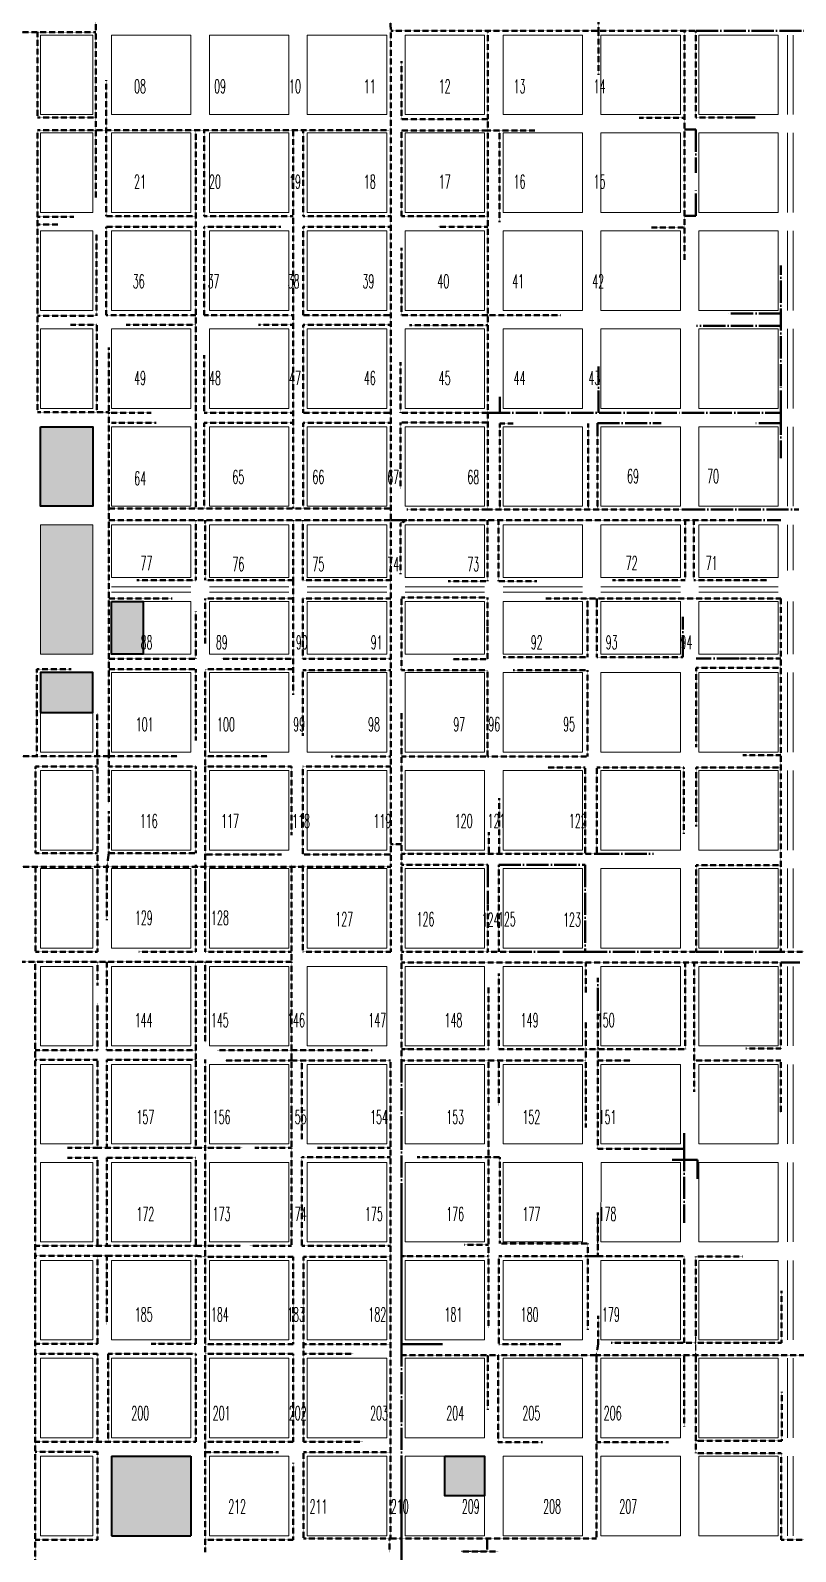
# Model space of a CAD drawing. Header units: millimetres. Extents: x 35648 to 65438, y -2675 to 1559.
# Drawn here: x 62351 to 63179, y -1828 to -182 of the extents above; entities that cross this region are included whole.
import ezdxf

# ---------------------------------------------------------------- set-up
doc = ezdxf.new("R2010")
doc.units = ezdxf.units.MM
doc.header["$MEASUREMENT"] = 0
for name, pattern in [('ACAD_ISO04W100', [30, 24, -3, 0, -3]), ('HIDDEN', [0.375, 0.25, -0.125]), ('TRAZOS2', [9.525, 6.35, -3.175])]:
    doc.linetypes.add(name, pattern=pattern)
for name, color, linetype, lineweight in [('AGUA 2006', 21, 'Continuous', 35), ('GAS NUEVO 2016', 140, 'TRAZOS2', 40), ('GAS NUEVO 2017', 181, 'TRAZOS2', 40), ('GAS NUEVO 2018', 130, 'TRAZOS2', 40), ('GAS_1', 160, 'Continuous', 40), ('GAS_2', 84, 'Continuous', 40), ('GAS_NUEVO 2015', 234, 'TRAZOS2', 40), ('Manzanas', 7, 'Continuous', 13)]:
    doc.layers.add(name, color=color, linetype=linetype, lineweight=lineweight)
for name, color, linetype, lineweight, true_color in [('GAS_3', 21, 'TRAZOS2', 40, 0xffab57), ('GAS_4', 1, 'TRAZOS2', 40, 0xec041b), ('GAS_NUEVO 2014', 215, 'TRAZOS2', 40, 0xba36b5)]:
    doc.layers.add(name, color=color, linetype=linetype, lineweight=lineweight, true_color=true_color)
doc.layers.add('Numeros de Manzanas', color=7, linetype='Continuous')
doc.styles.add('ROMANS', font='romans', dxfattribs={"width": 0.5, "height": 50})

msp = doc.modelspace()

# ---------------------------------------------------------------- hatches: boundary and pattern name
at = {"layer": 'AGUA 2006'}
for color, points in [(2, [(62418.7, -610.8), (62361.7, -610.8), (62361.7, -696.8), (62418.7, -696.8)]), (5, [(62473.2, -799.8), (62438.7, -799.8), (62438.7, -856.8), (62473.2, -856.8)]), (1, [(62418.7, -876.8), (62361.7, -876.8), (62361.7, -919.8), (62418.7, -919.8)]), (94, [(62524.7, -1724.8), (62438.7, -1724.8), (62438.7, -1810.8), (62524.7, -1810.8)]), (94, [(62842.7, -1724.8), (62799.7, -1724.8), (62799.7, -1767.8), (62842.7, -1767.8)])]:
    msp.add_hatch(color=color, dxfattribs=at).paths.add_polyline_path(points)
h = msp.add_hatch(color=94, dxfattribs=at)
h.paths.add_polyline_path([(62335.7, -716.8), (62278.7, -716.8), (62278.7, -856.8), (62335.7, -856.8)])
h.paths.add_polyline_path([(62418.7, -716.8), (62361.7, -716.8), (62361.7, -856.8), (62418.7, -856.8)])

# ---------------------------------------------------------------- linework, layer by layer
at = {"layer": 'AGUA 2006', "color": 105, "linetype": 'HIDDEN', "lineweight": -3}
msp.add_line((62438.7, -711.9), (62435.8, -711.9), dxfattribs=at)
at = {"layer": 'AGUA 2006', "color": 5, "linetype": 'ByBlock', "lineweight": 40}
msp.add_line((62752.8, -1603.6), (62752.8, -1431.7), dxfattribs=at)
at = {"layer": 'AGUA 2006', "color": 94}
for p, q in [((62438.7, -1724.8), (62438.7, -1810.8)), ((62438.7, -1724.8), (62524.7, -1724.8)), ((62524.7, -1724.8), (62524.7, -1810.8)), ((62438.7, -1810.8), (62524.7, -1810.8))]:
    msp.add_line(p, q, dxfattribs=at)
at = {"layer": 'AGUA 2006', "color": 2}
msp.add_lwpolyline([(62361.7, -610.8), (62418.7, -610.8), (62418.7, -696.8), (62361.7, -696.8)], close=True, dxfattribs=at)
at = {"layer": 'AGUA 2006', "color": 5}
msp.add_lwpolyline([(62438.7, -799.8), (62473.2, -799.8), (62473.2, -856.8), (62438.7, -856.8)], close=True, dxfattribs=at)
at = {"layer": 'AGUA 2006', "color": 1}
msp.add_lwpolyline([(62361.7, -919.8), (62418.7, -919.8), (62418.7, -876.8), (62361.7, -876.8)], close=True, dxfattribs=at)
at = {"layer": 'AGUA 2006', "color": 94}
msp.add_lwpolyline([(62799.7, -1724.8), (62842.7, -1724.8), (62842.7, -1767.8), (62799.7, -1767.8)], close=True, dxfattribs=at)
at = {"layer": 'GAS NUEVO 2016', "linetype": 'ACAD_ISO04W100', "lineweight": 40}
for p, q in [((62966.1, -595.5), (62966.1, -545.4)), ((63163.6, -595.5), (63163.6, -566.9)), ((63056.4, -595.5), (63163.6, -595.5)), ((63163.6, -607), (63134.6, -607)), ((63163.6, -595.5), (63163.6, -644.8)), ((62846.1, -1126.9), (62846.1, -1113)), ((62965.3, -1241.9), (62965.3, -1207)), ((63058.8, -1392.2), (63058.8, -1375.3)), ((63039, -1392.2), (63058.8, -1392.2)), ((63058.8, -1392.2), (63058.8, -1472.1)), ((63058.8, -1404), (63046, -1404))]:
    msp.add_line(p, q, dxfattribs=at)
at = {"layer": 'GAS NUEVO 2017', "linetype": 'ACAD_ISO04W100', "lineweight": 40}
for p, q in [((63118.2, -276.1), (63135.7, -276.1)), ((63071.6, -382.3), (63071.6, -352.3)), ((63059.3, -382.3), (63071.6, -382.3)), ((63163.6, -566.9), (63163.6, -436.4)), ((63163.6, -488.1), (63103.8, -488.1)), ((63163.6, -501.5), (63072.2, -501.5)), ((62741.3, -711.9), (62758.4, -711.8)), ((63057.2, -860.1), (63057.2, -816.3)), ((62964.3, -1073), (63025.5, -1073)), ((63163.5, -1178.9), (63116.2, -1178.9)), ((63163.5, -1190.5), (63183.9, -1190.5)), ((62752.8, -1369.1), (62752.8, -1431.7)), ((63058.8, -1404), (63073.1, -1404)), ((63073.1, -1404), (63073.1, -1424.5)), ((62954.6, -1508.1), (62965.3, -1508.1)), ((62752.8, -1603.6), (62752.8, -1742.8))]:
    msp.add_line(p, q, dxfattribs=at)
at = {"layer": 'GAS NUEVO 2018', "linetype": 'ACAD_ISO04W100', "lineweight": 40}
for p, q in [((63118.3, -861.5), (63071.9, -861.5)), ((62846.1, -1084.9), (62846.1, -1113)), ((62869.9, -1178.9), (62926.2, -1178.9)), ((62951.5, -1178.9), (63021.6, -1178.9))]:
    msp.add_line(p, q, dxfattribs=at)
at = {"layer": 'GAS_1', "color": 5, "linetype": 'HIDDEN', "lineweight": 40}
for p, q in [((62966, -183), (62966, -164.9)), ((62421.7, -183.6), (62421.7, -289.7)), ((62421.7, -289.7), (62739, -289.7)), ((62741.3, -699.3), (62435.8, -699.3)), ((63057.6, -700.1), (62846.3, -700.1)), ((62751.7, -715.4), (62758.4, -711.8)), ((62751.7, -770.1), (62751.7, -715.4)), ((62758.4, -711.8), (63118.5, -711.8)), ((62752.8, -874), (62752.8, -795.6)), ((62752.8, -1062.6), (62752.8, -920.7)), ((62633.6, -1189.9), (62633.6, -1084.7)), ((62752.8, -1296.4), (62752.8, -1084.7)), ((62275.7, -1189.9), (62633.6, -1189.9)), ((62633.6, -1189.9), (62633.6, -1296.4)), ((62752.8, -1190.5), (63163.5, -1190.5)), ((62633.6, -1296.4), (62740.8, -1296.4)), ((62740.8, -1296.4), (62740.8, -1813.9)), ((62963.9, -1615.3), (63807.1, -1615.3)), ((62963.9, -1615.3), (62963.9, -1813.9)), ((62753.4, -1813.9), (62739.6, -1813.9)), ((62739.6, -1813.9), (62739.6, -1828.7)), ((62963.9, -1813.9), (62753.4, -1813.9))]:
    msp.add_line(p, q, dxfattribs=at)
at = {"layer": 'GAS_1', "color": 5, "linetype": 'ByBlock', "lineweight": 40}
msp.add_line((62752.8, -1813.9), (62752.8, -1735.3), dxfattribs=at)
at = {"layer": 'GAS_2', "color": 105, "linetype": 'HIDDEN', "lineweight": 40}
for p, q in [((62846.3, -700.1), (62846.3, -290)), ((62435.8, -595.1), (62358.7, -595.1)), ((62435.8, -967.3), (62435.8, -595.1)), ((62846.3, -700.1), (62758.4, -700.1)), ((62435.8, -711.9), (62741.3, -711.9)), ((62339.3, -967.3), (62435.8, -967.3)), ((62752.8, -1062.6), (62740.7, -1062.6)), ((62752.8, -1084.7), (62752.8, -1062.6)), ((62846.1, -1084.9), (62752.8, -1084.7)), ((62846.1, -1178.9), (62846.1, -1126.9)), ((62869.9, -1178.9), (62846.1, -1178.9)), ((63071.9, -1178.9), (63021.6, -1178.9)), ((63394, -1178.9), (63163.5, -1178.9))]:
    msp.add_line(p, q, dxfattribs=at)
at = {"layer": 'GAS_3', "color": 31, "linetype": 'HIDDEN', "lineweight": 40, "true_color": 0xffb366}
for p, q in [((62358.7, -276.2), (62358.7, -183.3)), ((62966, -183), (62966, -229.8)), ((63059.3, -182.4), (63059.3, -430.2)), ((63071.6, -182.4), (63071.6, -276.1)), ((62752.8, -277.7), (62752.8, -215)), ((62433.1, -382.7), (62433.1, -235.8)), ((62358.7, -276.2), (62421.7, -276.2)), ((62846.3, -277.7), (62752.8, -277.7)), ((63010.1, -276.3), (63059.3, -276.3)), ((63071.6, -276.1), (63118.2, -276.1)), ((62358.7, -595.1), (62358.7, -289.7)), ((62358.7, -289.7), (62421.7, -289.7)), ((62421.7, -289.7), (62421.7, -362.8)), ((62529.9, -699.3), (62529.9, -289.7)), ((62539.1, -382.7), (62539.1, -289.7)), ((62635.4, -289.7), (62635.4, -699.3)), ((62646.2, -382.7), (62646.2, -289.7)), ((62846.3, -290), (62752.8, -290)), ((62752.8, -290), (62752.8, -382.7)), ((62846.3, -290), (62897.3, -290)), ((62858.9, -389.2), (62858.9, -290)), ((62358.7, -383.5), (62398.1, -383.5)), ((62358.7, -392), (62380.8, -392)), ((62529.9, -382.7), (62433.1, -382.7)), ((62529.9, -394.5), (62433.1, -394.5)), ((62433.1, -394.5), (62433.1, -489.8)), ((62635.4, -382.7), (62539.1, -382.7)), ((62622, -394.5), (62539.1, -394.5)), ((62539.1, -394.5), (62539.1, -489.8)), ((62741.9, -382.7), (62646.2, -382.7)), ((62741.9, -394.5), (62646.2, -394.5)), ((62646.2, -394.5), (62646.2, -489.8)), ((62752.8, -382.7), (62846.3, -382.7)), ((62792.7, -394.5), (62846.3, -394.5)), ((63023.4, -395.1), (63059.3, -395.1)), ((62422.4, -490.6), (62422.4, -402.3)), ((62752.9, -489.8), (62752.9, -417)), ((62358.7, -490.6), (62422.4, -490.6)), ((62433.1, -489.8), (62529.9, -489.8)), ((62539.1, -489.8), (62635.4, -489.8)), ((62646.2, -489.8), (62741.9, -489.8)), ((62846.3, -489.8), (62752.9, -489.8)), ((62925.1, -489.8), (62846.3, -489.8)), ((62422.7, -500.5), (62394.4, -500.5)), ((62422.7, -595.1), (62422.7, -500.5)), ((62529.9, -500.5), (62454.7, -500.5)), ((62635.4, -500.5), (62597.8, -500.5)), ((62741.9, -500.5), (62646.2, -500.5)), ((62646.2, -500.5), (62646.2, -595.8)), ((62761.5, -500.7), (62846.3, -500.7)), ((62435.8, -595.8), (62435.8, -524.8)), ((62539.1, -595.8), (62539.1, -533.4)), ((62751.8, -595.5), (62751.8, -540.8)), ((62481.7, -595.8), (62435.8, -595.8)), ((62487, -606.5), (62438.7, -606.5)), ((62635.4, -595.8), (62539.1, -595.8)), ((62635.4, -606.5), (62539.1, -606.5)), ((62539.1, -606.5), (62539.1, -699.3)), ((62646.2, -595.8), (62741.9, -595.8)), ((62741.9, -606.5), (62646.2, -606.5)), ((62646.2, -606.5), (62646.2, -699.3)), ((62846.3, -595.5), (62751.8, -595.5)), ((62846.3, -606.2), (62751.8, -606.2)), ((62751.8, -606.2), (62751.8, -677.9)), ((62859.2, -700.1), (62859.2, -607.1)), ((62859.2, -607.1), (62873.5, -607.1)), ((62954.9, -700.1), (62954.9, -607.1)), ((62964.8, -700.1), (62964.8, -614.5)), ((62529.9, -776.7), (62529.9, -711.9)), ((62540, -711.9), (62540, -776.7)), ((62635.5, -776.7), (62635.5, -711.9)), ((62646.1, -776.7), (62646.1, -711.9)), ((62846, -711.8), (62846, -777.8)), ((62857.7, -711.8), (62857.7, -777.8)), ((63059.9, -711.8), (63059.9, -776.7)), ((63069.4, -711.8), (63069.4, -776.7)), ((62529.9, -776.7), (62466.2, -776.7)), ((62540, -776.7), (62635.5, -776.7)), ((62635.5, -776.7), (62635.5, -900.8)), ((62646.1, -776.7), (62741.1, -776.7)), ((62846, -777.8), (62803.3, -777.8)), ((62857.7, -777.8), (62899.4, -777.8)), ((63059.9, -776.7), (62981.3, -776.7)), ((63069.4, -776.7), (63148.2, -776.7)), ((62435.8, -796.7), (62504.6, -796.7)), ((62540, -796.7), (62635.5, -796.7)), ((62540, -796.7), (62540, -845.1)), ((62646.1, -861.7), (62646.1, -796.7)), ((62646.1, -796.7), (62741.1, -796.7)), ((62752.8, -795.6), (62846, -795.6)), ((62846, -795.6), (62846, -826.8)), ((63163.5, -796.4), (62909.2, -796.4)), ((62954.3, -800), (62954.3, -796.4)), ((62954.3, -796.4), (62954.3, -860.1)), ((62964.4, -800.5), (62964.4, -796.4)), ((62964.4, -796.4), (62964.4, -860.1)), ((63163.5, -1178.9), (63163.5, -796.4)), ((62529.9, -861.7), (62529.9, -810.8)), ((62846, -826.8), (62846, -862.4)), ((62435.8, -861.7), (62529.9, -861.7)), ((62558.1, -861.7), (62635.5, -861.7)), ((62741.1, -861.7), (62646.1, -861.7)), ((62846, -862.4), (62808.4, -862.4)), ((62954.3, -860.1), (62862.9, -860.1)), ((62964.4, -860.1), (63057.2, -860.1)), ((63071.9, -957.4), (63071.9, -871.6)), ((63071.9, -871.6), (63163.5, -871.6)), ((63163.5, -861.5), (63118.3, -861.5)), ((62358, -873.1), (62395, -873.1)), ((62358, -873.1), (62358, -967.3)), ((62435.8, -873.1), (62529.9, -873.1)), ((62529.9, -873.1), (62529.9, -950.1)), ((62540, -978.5), (62540, -873.1)), ((62540, -873.1), (62635.5, -873.1)), ((62741.1, -874), (62646.1, -874)), ((62646.1, -874), (62646.1, -945.3)), ((62752.8, -874), (62846, -874)), ((62846, -874), (62846, -967.5)), ((62954.3, -874), (62873.5, -874)), ((62954.3, -967.5), (62954.3, -874)), ((62423.4, -967.3), (62423.4, -920.5)), ((62423.6, -1086.9), (62423.6, -967.3)), ((62435.8, -967.3), (62435.8, -1018)), ((62435.8, -967.3), (62509.7, -967.3)), ((62540, -967.3), (62607.3, -967.3)), ((62741.1, -967.5), (62676.7, -967.5)), ((62846, -967.5), (62752.8, -967.5)), ((62846, -967.5), (62954.3, -967.5)), ((63163.5, -966), (63122.4, -966)), ((62356.5, -1072.1), (62356.5, -978.5)), ((62356.5, -978.5), (62423.6, -978.5)), ((62529.9, -978.5), (62435.8, -978.5)), ((62529.9, -1072.1), (62529.9, -978.5)), ((62540, -1084.7), (62540, -978.5)), ((62540, -978.5), (62633.6, -978.5)), ((62633.6, -978.5), (62633.6, -1052.7)), ((62646.1, -1073.7), (62646.1, -978.5)), ((62646.1, -978.5), (62740.7, -978.5)), ((62951.5, -979.6), (62911, -979.6)), ((62951.5, -1073), (62951.5, -979.6)), ((62964.3, -1073), (62964.3, -979.6)), ((62964.3, -979.6), (63058.4, -979.6)), ((63058.4, -979.6), (63058.4, -1051.4)), ((63071.9, -1043.2), (63071.9, -979.6)), ((63071.9, -979.6), (63163.5, -979.6)), ((62858.6, -1073), (62858.6, -1012.6)), ((62435.8, -1026.8), (62435.8, -1072.1)), ((62847.3, -1073), (62847.3, -1049.4)), ((62356.5, -1072.1), (62423.6, -1072.1)), ((62435.8, -1072.1), (62433.8, -1086.9)), ((62435.8, -1072.1), (62529.9, -1072.1)), ((62529.9, -1178.9), (62529.9, -1084.7)), ((62622.8, -1073.7), (62540, -1073.7)), ((62540, -1109.4), (62540, -1084.7)), ((62741.3, -1073.7), (62646.1, -1073.7)), ((62646.1, -1084.7), (62646.1, -1178.9)), ((62741.3, -1178.9), (62741.3, -1084.7)), ((62752.8, -1073), (62964.3, -1073)), ((62858, -1178.9), (62858, -1084.9)), ((63071.9, -1178.9), (63071.9, -1085.3)), ((63071.9, -1085.3), (63163.5, -1085.3)), ((62356.5, -1086.9), (62356.5, -1178.9)), ((62423.6, -1178.9), (62423.6, -1086.9)), ((62433.8, -1086.9), (62433.8, -1144.6)), ((62540, -1178.9), (62540, -1109.4)), ((62356.5, -1178.9), (62423.6, -1178.9)), ((62529.9, -1178.9), (62468.2, -1178.9)), ((62633.6, -1178.9), (62540, -1178.9)), ((62646.1, -1178.9), (62741.3, -1178.9)), ((62846.1, -1178.9), (62752.8, -1178.9)), ((62356.1, -1919.6), (62356.1, -1189.9)), ((62423.6, -1215.3), (62423.6, -1189.9)), ((62433.8, -1285.2), (62433.8, -1189.9)), ((62529.9, -1295.9), (62529.9, -1189.9)), ((62540, -1276.8), (62540, -1189.9)), ((62952.5, -1190.5), (62952.5, -1223)), ((63060, -1284.1), (63060, -1190.5)), ((63069.5, -1190.5), (63069.5, -1283.6)), ((63163.5, -1190.5), (63163.5, -1283.6)), ((62846.9, -1284.1), (62846.9, -1217.7)), ((62858.1, -1284.1), (62858.1, -1202.3)), ((62423.6, -1285.2), (62423.6, -1234.2)), ((62965.3, -1284.1), (62965.3, -1241.9)), ((62952.5, -1284.1), (62952.5, -1255)), ((63069.5, -1283.6), (63069.5, -1330.6)), ((63163.5, -1283.6), (63125.6, -1283.6)), ((62356.1, -1285.2), (62423.6, -1285.2)), ((62423.6, -1295.9), (62356.1, -1295.9)), ((62423.6, -1391.2), (62423.6, -1295.9)), ((62529.9, -1285.2), (62433.8, -1285.2)), ((62529.9, -1295.9), (62433.8, -1295.9)), ((62433.8, -1295.9), (62433.8, -1391.2)), ((62529.9, -1391.2), (62529.9, -1295.9)), ((62540, -1828.6), (62540, -1295.6)), ((62553, -1285.2), (62633.6, -1285.2)), ((62633.6, -1296.4), (62561.9, -1296.4)), ((62633.6, -1285.2), (62721, -1285.2)), ((62633.6, -1296.4), (62633.6, -1391.2)), ((62644.9, -1382.1), (62644.9, -1296.4)), ((62752.8, -1284.1), (62846.9, -1284.1)), ((62752.8, -1296.4), (62846.9, -1296.4)), ((62846.9, -1296.4), (62846.9, -1401.3)), ((62846.9, -1296.4), (62952.5, -1296.4)), ((62858.1, -1284.1), (62952.5, -1284.1)), ((62858.1, -1296.4), (62858.1, -1345.4)), ((62952.5, -1284.1), (62952.5, -1296.4)), ((62952.5, -1284.1), (63060, -1284.1)), ((62952.5, -1296.4), (62952.5, -1369)), ((62965.3, -1284.1), (62965.3, -1392.2)), ((62965.3, -1296.4), (63000.9, -1296.4)), ((63069.5, -1296.4), (63163.5, -1296.4)), ((63163.5, -1296.4), (63163.5, -1353.2)), ((62391.1, -1391.2), (62423.6, -1391.2)), ((62423.6, -1391.2), (62529.9, -1391.2)), ((62540, -1391.2), (62529.9, -1391.2)), ((62540, -1391.2), (62580.2, -1391.2)), ((62633.6, -1391.2), (62593.8, -1391.2)), ((62633.6, -1391.2), (62633.6, -1497.2)), ((62661.8, -1391.2), (62740.8, -1391.2)), ((62965.3, -1392.2), (63039, -1392.2)), ((62423.6, -1401.9), (62391.1, -1401.9)), ((62423.6, -1497.2), (62423.6, -1401.9)), ((62529.9, -1401.9), (62433.8, -1401.9)), ((62433.8, -1401.9), (62433.8, -1497.2)), ((62529.9, -1497.2), (62529.9, -1401.9)), ((62740.8, -1401.3), (62644.9, -1401.3)), ((62644.9, -1401.3), (62644.9, -1497.2)), ((62859.3, -1401.3), (62769.7, -1401.3)), ((62846.9, -1508.1), (62846.9, -1401.3)), ((62859.3, -1494.5), (62859.3, -1401.3)), ((62965.3, -1461.1), (62965.3, -1508.1)), ((62356.1, -1497.2), (62423.6, -1497.2)), ((62423.6, -1497.2), (62529.9, -1497.2)), ((62540, -1497.2), (62529.9, -1497.2)), ((62540, -1497.2), (62578.7, -1497.2)), ((62633.6, -1497.2), (62588.5, -1497.2)), ((62644.9, -1497.2), (62740.8, -1497.2)), ((62846.9, -1496), (62820.7, -1496)), ((62954.6, -1494.5), (62859.3, -1494.5)), ((62954.6, -1508.1), (62954.6, -1494.5)), ((62423.6, -1507.9), (62356.1, -1507.9)), ((62423.6, -1603.2), (62423.6, -1507.9)), ((62423.6, -1507.9), (62433.8, -1507.9)), ((62529.9, -1507.9), (62433.8, -1507.9)), ((62433.8, -1507.9), (62433.8, -1582.2)), ((62529.9, -1603.2), (62529.9, -1507.9)), ((62540, -1508.9), (62529.9, -1507.9)), ((62635.5, -1508.9), (62540, -1508.9)), ((62635.5, -1603.4), (62635.5, -1508.9)), ((62646.7, -1613.9), (62646.7, -1508.9)), ((62646.7, -1508.9), (62740.8, -1508.9)), ((62751.7, -1508.1), (62846.9, -1508.1)), ((62846.9, -1508.1), (62846.9, -1586)), ((62858.2, -1603.6), (62858.2, -1508.1)), ((62858.2, -1508.1), (62954.6, -1508.1)), ((62954.6, -1508.1), (62954.6, -1588.1)), ((62965.3, -1508.1), (63058.7, -1508.1)), ((63058.7, -1508.1), (63058.7, -1602)), ((63071.3, -1595.3), (63071.3, -1508.8)), ((63071.3, -1508.8), (63122.1, -1508.8)), ((63164.1, -1602), (63164.1, -1545.8)), ((62965.8, -1602.4), (62965.8, -1572.9)), ((62356.1, -1603.2), (62423.6, -1603.2)), ((62481.7, -1603.2), (62529.9, -1603.2)), ((62635.5, -1603.4), (62540, -1603.4)), ((62646.7, -1603.4), (62740.8, -1603.4)), ((62925.3, -1603.6), (62858.2, -1603.6)), ((62965.8, -1602.4), (62963.9, -1615.3)), ((63071.3, -1602), (62979.6, -1602)), ((63071.3, -1602), (63164.1, -1602)), ((62423.6, -1613.9), (62356.1, -1613.9)), ((62423.6, -1709.2), (62423.6, -1613.9)), ((62529.9, -1613.9), (62435.1, -1613.9)), ((62435.1, -1613.9), (62435.1, -1709.2)), ((62529.9, -1709.2), (62529.9, -1613.9)), ((62540, -1613.9), (62635.5, -1613.9)), ((62635.5, -1709.2), (62635.5, -1613.9)), ((62646.7, -1709.2), (62646.7, -1613.9)), ((62646.7, -1613.9), (62700.5, -1613.9)), ((62857.6, -1615.3), (62753.9, -1615.3)), ((62846.3, -1615.3), (62846.3, -1674.5)), ((62857.6, -1709.4), (62857.6, -1615.3)), ((62857.6, -1615.3), (62963.9, -1615.3)), ((63058.7, -1615.3), (63058.7, -1692.5)), ((63071.3, -1615.3), (63071.3, -1721.6)), ((63164.7, -1708), (63164.7, -1655.2)), ((62356.1, -1709.2), (62423.6, -1709.2)), ((62423.6, -1709.2), (62529.9, -1709.2)), ((62540, -1709.2), (62635.5, -1709.2)), ((62646.7, -1709.2), (62710.9, -1709.2)), ((62905.3, -1709.4), (62857.6, -1709.4)), ((62963.9, -1709.4), (63041.8, -1709.4)), ((63071.3, -1708), (63164.7, -1708)), ((62423.6, -1719.9), (62356.1, -1719.9)), ((62423.6, -1815.2), (62423.6, -1719.9)), ((62619.5, -1720.4), (62540, -1720.4)), ((62646.7, -1813.9), (62646.7, -1720.4)), ((62646.7, -1720.4), (62740.8, -1720.4)), ((63071.3, -1721.6), (63163.9, -1721.6)), ((63163.9, -1721.6), (63163.9, -1815.2)), ((62635.5, -1815.2), (62635.5, -1732)), ((62356.1, -1815.2), (62423.6, -1815.2)), ((62540, -1815.2), (62635.5, -1815.2)), ((62739.6, -1813.9), (62646.7, -1813.9)), ((62845.5, -1820), (62845.5, -1813.9)), ((62845.5, -1813.9), (62845.5, -1827.7)), ((63163.9, -1815.2), (63253.4, -1815.2)), ((62817.6, -1827.7), (62857.6, -1827.7))]:
    msp.add_line(p, q, dxfattribs=at)
at = {"layer": 'GAS_3', "color": 31, "linetype": 'HIDDEN', "lineweight": -3, "true_color": 0xffb366}
for p, q in [((62840.8, -595.5), (62846.3, -595.5)), ((62842.7, -606.2), (62846.3, -606.2)), ((62859.2, -696.8), (62859.2, -700.1)), ((62954.9, -696.8), (62954.9, -700.1)), ((62964.8, -696.8), (62964.8, -700.1)), ((62540, -715.8), (62540, -711.9)), ((62857.7, -716.8), (62857.7, -711.8)), ((63059.9, -717), (63059.9, -711.8)), ((63069.4, -717), (63069.4, -711.8)), ((62438.7, -796.7), (62435.8, -796.7)), ((62909.2, -796.4), (62909.2, -796.4)), ((62846, -826.8), (62846, -826.8)), ((62439, -861.7), (62435.8, -861.7)), ((63160.5, -861.5), (63163.5, -861.5)), ((62423.4, -962.8), (62423.4, -967.3)), ((63159.1, -966), (63163.5, -966)), ((62847.3, -1068.8), (62847.3, -1073)), ((62858.6, -1066), (62858.6, -1073)), ((62951.5, -1069.4), (62951.5, -1073)), ((62757.9, -1073), (62752.8, -1073)), ((63069.5, -1194.8), (63069.5, -1190.5)), ((62965.3, -1278.3), (62965.3, -1284.1)), ((62759.2, -1284.1), (62752.8, -1284.1)), ((62858.1, -1300.8), (62858.1, -1296.4)), ((62633.6, -1391.2), (62633.6, -1391.2)), ((62965.3, -1494.5), (62965.3, -1461.1)), ((62842.1, -1496), (62846.9, -1496)), ((62438.7, -1507.9), (62438.7, -1507.9)), ((62758.1, -1508.1), (62751.7, -1508.1)), ((63071.3, -1615.3), (63071.3, -1595.3)), ((62540, -1603.4), (62635.5, -1603.4)), ((62651.5, -1603.4), (62646.7, -1603.4)), ((63075.3, -1602), (63071.3, -1602)), ((62846.3, -1618.2), (62846.3, -1615.3)), ((63058.7, -1622.3), (63058.7, -1615.3)), ((63071.3, -1618.8), (63071.3, -1615.3)), ((62968.7, -1709.4), (62963.9, -1709.4)), ((63075.1, -1708), (63071.3, -1708)), ((62845.5, -1827.7), (62817.6, -1827.7))]:
    msp.add_line(p, q, dxfattribs=at)
at = {"layer": 'GAS_3', "color": 31, "linetype": 'ByBlock', "lineweight": 40, "true_color": 0xffb366}
for p, q in [((62752.8, -1603.6), (62797.3, -1603.6)), ((62752.8, -1813.9), (62752.8, -1844.7))]:
    msp.add_line(p, q, dxfattribs=at)
at = {"layer": 'GAS_4', "color": 1, "linetype": 'HIDDEN', "lineweight": 40}
for p, q in [((62421.9, -164.5), (62421.7, -183.6)), ((62741.3, -182.4), (62740.1, -164.8)), ((62421.7, -183.6), (62340.9, -183.6)), ((62741.3, -1086.9), (62741.3, -182.4)), ((62741.3, -182.4), (62846.3, -182.4)), ((62846.3, -182.4), (62846.3, -277.7)), ((62846.3, -182.4), (63071.6, -182.4)), ((62846.3, -277.7), (62846.3, -290)), ((62339.3, -1086.9), (62741.3, -1086.9))]:
    msp.add_line(p, q, dxfattribs=at)
at = {"layer": 'GAS_NUEVO 2014', "color": 203, "linetype": 'ACAD_ISO04W100', "lineweight": 40, "true_color": 0xa941be}
for p, q in [((63071.6, -182.4), (63336.7, -182.4)), ((63059.3, -289.2), (63071.6, -289.2)), ((63071.6, -289.2), (63071.6, -336.1)), ((62964.8, -614.5), (62964.8, -607)), ((62964.8, -607), (63033.9, -607)), ((63118.5, -711.8), (63163.5, -711.8)), ((62858, -1084.9), (62951.5, -1084.9)), ((62951.5, -1084.9), (62951.5, -1178.9)), ((62951.5, -1178.9), (62926.2, -1178.9)), ((63071.9, -1178.9), (63116.2, -1178.9)), ((62752.8, -1296.4), (62752.8, -1369.1))]:
    msp.add_line(p, q, dxfattribs=at)
at = {"layer": 'GAS_NUEVO 2015', "linetype": 'ACAD_ISO04W100', "lineweight": 40}
for p, q in [((62859.2, -595.5), (62859.2, -578.5)), ((62846.3, -595.5), (63056.4, -595.5)), ((63057.6, -700.1), (63183.1, -700.1))]:
    msp.add_line(p, q, dxfattribs=at)
at = {"layer": 'Manzanas'}
for p, q in [((62361.7, -186.8), (62418.7, -186.8)), ((62361.7, -186.8), (62418.7, -186.8)), ((62361.7, -186.8), (62361.7, -272.8)), ((62418.7, -186.8), (62418.7, -272.8)), ((62438.7, -186.8), (62438.7, -272.8)), ((62438.7, -186.8), (62524.7, -186.8)), ((62438.7, -186.8), (62524.7, -186.8)), ((62524.7, -186.8), (62524.7, -272.8)), ((62544.7, -186.8), (62544.7, -272.8)), ((62544.7, -186.8), (62630.7, -186.8)), ((62544.7, -186.8), (62630.7, -186.8)), ((62630.7, -186.8), (62630.7, -272.8)), ((62650.7, -186.8), (62650.7, -272.8)), ((62650.7, -186.8), (62736.7, -186.8)), ((62650.7, -186.8), (62736.7, -186.8)), ((62736.7, -186.8), (62736.7, -272.8)), ((62756.7, -186.8), (62756.7, -272.8)), ((62756.7, -186.8), (62842.7, -186.8)), ((62842.7, -186.8), (62842.7, -272.8)), ((62862.7, -186.8), (62948.7, -186.8)), ((62862.7, -186.8), (62948.7, -186.8)), ((62862.7, -186.8), (62862.7, -272.8)), ((62948.7, -186.8), (62948.7, -272.8)), ((62968.7, -186.8), (62968.7, -272.8)), ((62968.7, -186.8), (63054.7, -186.8)), ((62968.7, -186.8), (63054.7, -186.8)), ((63054.7, -186.8), (63054.7, -272.8)), ((63074.7, -186.8), (63074.7, -272.8)), ((63074.7, -186.8), (63160.7, -186.8)), ((63074.7, -186.8), (63160.7, -186.8)), ((63160.7, -186.8), (63160.7, -272.8)), ((63170.7, -186.8), (63170.7, -272.8)), ((63176.7, -186.8), (63176.7, -272.8)), ((62361.7, -272.8), (62418.7, -272.8)), ((62438.7, -272.8), (62524.7, -272.8)), ((62544.7, -272.8), (62630.7, -272.8)), ((62650.7, -272.8), (62736.7, -272.8)), ((62756.7, -272.8), (62842.7, -272.8)), ((62862.7, -272.8), (62948.7, -272.8)), ((62968.7, -272.8), (63054.7, -272.8)), ((63074.7, -272.8), (63160.7, -272.8)), ((62361.7, -292.8), (62361.7, -378.8)), ((62361.7, -292.8), (62418.7, -292.8)), ((62418.7, -292.8), (62418.7, -378.8)), ((62438.7, -292.8), (62438.7, -378.8)), ((62438.7, -292.8), (62524.7, -292.8)), ((62524.7, -292.8), (62524.7, -378.8)), ((62544.7, -292.8), (62544.7, -378.8)), ((62544.7, -292.8), (62630.7, -292.8)), ((62630.7, -292.8), (62630.7, -378.8)), ((62650.7, -292.8), (62650.7, -378.8)), ((62650.7, -292.8), (62736.7, -292.8)), ((62736.7, -292.8), (62736.7, -378.8)), ((62756.7, -292.8), (62756.7, -378.8)), ((62756.7, -292.8), (62842.7, -292.8)), ((62842.7, -292.8), (62842.7, -378.8)), ((62862.7, -292.8), (62862.7, -378.8)), ((62862.7, -292.8), (62948.7, -292.8)), ((62948.7, -292.8), (62948.7, -378.8)), ((62968.7, -292.8), (62968.7, -378.8)), ((62968.7, -292.8), (63054.7, -292.8)), ((63054.7, -292.8), (63054.7, -378.8)), ((63074.7, -292.8), (63074.7, -378.8)), ((63074.7, -292.8), (63160.7, -292.8)), ((63160.7, -292.8), (63160.7, -378.8)), ((63170.7, -292.8), (63170.7, -378.8)), ((63176.7, -292.8), (63176.7, -378.8)), ((62361.7, -378.8), (62418.7, -378.8)), ((62438.7, -378.8), (62524.7, -378.8)), ((62544.7, -378.8), (62630.7, -378.8)), ((62650.7, -378.8), (62736.7, -378.8)), ((62756.7, -378.8), (62842.7, -378.8)), ((62862.7, -378.8), (62948.7, -378.8)), ((62968.7, -378.8), (63054.7, -378.8)), ((63074.7, -378.8), (63160.7, -378.8)), ((62361.7, -398.8), (62418.7, -398.8)), ((62361.7, -398.8), (62361.7, -484.8)), ((62418.7, -398.8), (62418.7, -484.8)), ((62438.7, -398.8), (62438.7, -484.8)), ((62438.7, -398.8), (62524.7, -398.8)), ((62524.7, -398.8), (62524.7, -484.8)), ((62544.7, -398.8), (62544.7, -484.8)), ((62544.7, -398.8), (62630.7, -398.8)), ((62630.7, -398.8), (62630.7, -484.8)), ((62650.7, -398.8), (62650.7, -484.8)), ((62650.7, -398.8), (62736.7, -398.8)), ((62736.7, -398.8), (62736.7, -484.8)), ((62756.7, -398.8), (62756.7, -484.8)), ((62756.7, -398.8), (62842.7, -398.8)), ((62842.7, -398.8), (62842.7, -484.8)), ((62862.7, -398.8), (62948.7, -398.8)), ((62862.7, -398.8), (62862.7, -484.8)), ((62948.7, -398.8), (62948.7, -484.8)), ((62968.7, -398.8), (62968.7, -484.8)), ((62968.7, -398.8), (63054.7, -398.8)), ((63054.7, -398.8), (63054.7, -484.8)), ((63074.7, -398.8), (63074.7, -484.8)), ((63074.7, -398.8), (63160.7, -398.8)), ((63160.7, -398.8), (63160.7, -484.8)), ((63170.7, -398.8), (63170.7, -484.8)), ((63176.7, -398.8), (63176.7, -484.8)), ((62361.7, -484.8), (62418.7, -484.8)), ((62438.7, -484.8), (62524.7, -484.8)), ((62544.7, -484.8), (62630.7, -484.8)), ((62650.7, -484.8), (62736.7, -484.8)), ((62756.7, -484.8), (62842.7, -484.8)), ((62862.7, -484.8), (62948.7, -484.8)), ((62968.7, -484.8), (63054.7, -484.8)), ((63074.7, -484.8), (63160.7, -484.8)), ((62361.7, -504.8), (62361.7, -590.8)), ((62361.7, -504.8), (62418.7, -504.8)), ((62418.7, -504.8), (62418.7, -590.8)), ((62438.7, -504.8), (62438.7, -590.8)), ((62438.7, -504.8), (62524.7, -504.8)), ((62524.7, -504.8), (62524.7, -590.8)), ((62544.7, -504.8), (62544.7, -590.8)), ((62544.7, -504.8), (62630.7, -504.8)), ((62630.7, -504.8), (62630.7, -590.8)), ((62650.7, -504.8), (62650.7, -590.8)), ((62650.7, -504.8), (62736.7, -504.8)), ((62736.7, -504.8), (62736.7, -590.8)), ((62756.7, -504.8), (62756.7, -590.8)), ((62756.7, -504.8), (62842.7, -504.8)), ((62842.7, -504.8), (62842.7, -590.8)), ((62862.7, -504.8), (62862.7, -590.8)), ((62862.7, -504.8), (62948.7, -504.8)), ((62948.7, -504.8), (62948.7, -590.8)), ((62968.7, -504.8), (62968.7, -590.8)), ((62968.7, -504.8), (63054.7, -504.8)), ((63054.7, -504.8), (63054.7, -590.8)), ((63074.7, -504.8), (63074.7, -590.8)), ((63074.7, -504.8), (63160.7, -504.8)), ((63160.7, -504.8), (63160.7, -590.8)), ((63170.7, -504.8), (63170.7, -590.8)), ((63176.7, -504.8), (63176.7, -590.8)), ((62361.7, -590.8), (62418.7, -590.8)), ((62438.7, -590.8), (62524.7, -590.8)), ((62544.7, -590.8), (62630.7, -590.8)), ((62650.7, -590.8), (62736.7, -590.8)), ((62756.7, -590.8), (62842.7, -590.8)), ((62862.7, -590.8), (62948.7, -590.8)), ((62968.7, -590.8), (63054.7, -590.8)), ((63074.7, -590.8), (63160.7, -590.8)), ((62361.7, -610.8), (62418.7, -610.8)), ((62361.7, -610.8), (62361.7, -696.8)), ((62418.7, -610.8), (62418.7, -696.8)), ((62438.7, -610.8), (62438.7, -696.8)), ((62438.7, -610.8), (62524.7, -610.8)), ((62524.7, -610.8), (62524.7, -696.8)), ((62544.7, -610.8), (62544.7, -696.8)), ((62544.7, -610.8), (62630.7, -610.8)), ((62630.7, -610.8), (62630.7, -696.8)), ((62650.7, -610.8), (62650.7, -696.8)), ((62650.7, -610.8), (62736.7, -610.8)), ((62736.7, -610.8), (62736.7, -696.8)), ((62756.7, -610.8), (62756.7, -696.8)), ((62756.7, -610.8), (62842.7, -610.8)), ((62842.7, -610.8), (62842.7, -696.8)), ((62862.7, -610.8), (62948.7, -610.8)), ((62862.7, -610.8), (62862.7, -696.8)), ((62948.7, -610.8), (62948.7, -696.8)), ((62968.7, -610.8), (62968.7, -696.8)), ((62968.7, -610.8), (63054.7, -610.8)), ((63054.7, -610.8), (63054.7, -696.8)), ((63074.7, -610.8), (63074.7, -696.8)), ((63074.7, -610.8), (63160.7, -610.8)), ((63160.7, -610.8), (63160.7, -696.8)), ((63170.7, -610.8), (63170.7, -696.8)), ((63176.7, -610.8), (63176.7, -696.8)), ((62361.7, -696.8), (62418.7, -696.8)), ((62438.7, -696.8), (62524.7, -696.8)), ((62544.7, -696.8), (62630.7, -696.8)), ((62650.7, -696.8), (62736.7, -696.8)), ((62756.7, -696.8), (62842.7, -696.8)), ((62862.7, -696.8), (62948.7, -696.8)), ((62968.7, -696.8), (63054.7, -696.8)), ((63074.7, -696.8), (63160.7, -696.8)), ((62361.7, -716.8), (62418.7, -716.8)), ((62361.7, -716.8), (62361.7, -856.8)), ((62418.7, -716.8), (62418.7, -856.8)), ((62438.7, -716.8), (62524.7, -716.8)), ((62438.7, -716.8), (62438.7, -773.8)), ((62524.7, -716.8), (62524.7, -773.8)), ((62544.7, -716.8), (62544.7, -773.8)), ((62544.7, -716.8), (62630.7, -716.8)), ((62630.7, -716.8), (62630.7, -773.8)), ((62650.7, -716.8), (62650.7, -773.8)), ((62650.7, -716.8), (62736.7, -716.8)), ((62736.7, -716.8), (62736.7, -773.8)), ((62756.7, -716.8), (62842.7, -716.8)), ((62756.7, -716.8), (62756.7, -773.8)), ((62842.7, -716.8), (62842.7, -773.8)), ((62862.7, -716.8), (62948.7, -716.8)), ((62862.7, -716.8), (62862.7, -773.8)), ((62948.7, -716.8), (62948.7, -773.8)), ((62968.7, -716.8), (63054.7, -716.8)), ((62968.7, -716.8), (62968.7, -773.8)), ((63054.7, -716.8), (63054.7, -773.8)), ((63074.7, -716.8), (63074.7, -773.8)), ((63074.7, -716.8), (63160.7, -716.8)), ((63160.7, -716.8), (63160.7, -773.8)), ((63170.7, -716.8), (63170.7, -766.1)), ((63176.7, -716.8), (63176.7, -765.9)), ((62438.7, -773.8), (62524.7, -773.8)), ((62438.7, -783.8), (62524.7, -783.8)), ((62438.7, -789.8), (62524.7, -789.8)), ((62544.7, -773.8), (62630.7, -773.8)), ((62544.7, -783.8), (62630.7, -783.8)), ((62544.7, -789.8), (62630.7, -789.8)), ((62650.7, -773.8), (62736.7, -773.8)), ((62650.7, -783.8), (62736.7, -783.8)), ((62650.7, -789.8), (62736.7, -789.8)), ((62756.7, -773.8), (62842.7, -773.8)), ((62756.7, -783.8), (62842.7, -783.8)), ((62756.7, -789.8), (62842.7, -789.8)), ((62862.7, -773.8), (62948.7, -773.8)), ((62862.7, -783.8), (62948.7, -783.8)), ((62862.7, -789.8), (62948.7, -789.8)), ((62968.7, -773.8), (63054.7, -773.8)), ((62968.7, -783.8), (63054.7, -783.8)), ((62968.7, -789.8), (63054.7, -789.8)), ((63074.7, -773.8), (63160.7, -773.8)), ((63074.7, -783.8), (63160.7, -783.8)), ((63074.7, -789.8), (63160.7, -789.8)), ((62438.7, -799.8), (62524.7, -799.8)), ((62438.7, -799.8), (62438.7, -856.8)), ((62524.7, -799.8), (62524.7, -856.8)), ((62544.7, -799.8), (62544.7, -856.8)), ((62544.7, -799.8), (62630.7, -799.8)), ((62630.7, -799.8), (62630.7, -856.8)), ((62650.7, -799.8), (62650.7, -856.8)), ((62650.7, -799.8), (62736.7, -799.8)), ((62736.7, -799.8), (62736.7, -856.8)), ((62756.7, -799.8), (62842.7, -799.8)), ((62756.7, -799.8), (62756.7, -856.8)), ((62842.7, -799.8), (62842.7, -856.8)), ((62862.7, -799.8), (62948.7, -799.8)), ((62862.7, -799.8), (62862.7, -856.8)), ((62948.7, -799.8), (62948.7, -856.8)), ((62968.7, -799.8), (63054.7, -799.8)), ((62968.7, -799.8), (62968.7, -856.8)), ((63054.7, -799.8), (63054.7, -856.8)), ((63074.7, -799.8), (63074.7, -856.8)), ((63074.7, -799.8), (63160.7, -799.8)), ((63160.7, -799.8), (63160.7, -856.8)), ((63170.7, -799.8), (63170.7, -856.8)), ((63176.7, -799.8), (63176.7, -856.8)), ((62361.7, -856.8), (62418.7, -856.8)), ((62438.7, -856.8), (62524.7, -856.8)), ((62544.7, -856.8), (62630.7, -856.8)), ((62650.7, -856.8), (62736.7, -856.8)), ((62756.7, -856.8), (62842.7, -856.8)), ((62862.7, -856.8), (62948.7, -856.8)), ((62968.7, -856.8), (63054.7, -856.8)), ((63074.7, -856.8), (63160.7, -856.8)), ((62361.7, -876.8), (62361.7, -962.8)), ((62361.7, -876.8), (62418.7, -876.8)), ((62418.7, -876.8), (62418.7, -962.8)), ((62438.7, -876.8), (62438.7, -962.8)), ((62438.7, -876.8), (62524.7, -876.8)), ((62524.7, -876.8), (62524.7, -962.8)), ((62544.7, -876.8), (62544.7, -962.8)), ((62544.7, -876.8), (62630.7, -876.8)), ((62630.7, -876.8), (62630.7, -962.8)), ((62650.7, -876.8), (62650.7, -962.8)), ((62650.7, -876.8), (62736.7, -876.8)), ((62736.7, -876.8), (62736.7, -962.8)), ((62756.7, -876.8), (62756.7, -962.8)), ((62756.7, -876.8), (62842.7, -876.8)), ((62842.7, -876.8), (62842.7, -962.8)), ((62862.7, -876.8), (62862.7, -962.8)), ((62862.7, -876.8), (62948.7, -876.8)), ((62948.7, -876.8), (62948.7, -962.8)), ((62968.7, -876.8), (62968.7, -962.8)), ((62968.7, -876.8), (63054.7, -876.8)), ((63054.7, -876.8), (63054.7, -962.8)), ((63074.7, -876.8), (63074.7, -962.8)), ((63074.7, -876.8), (63160.7, -876.8)), ((63160.7, -876.8), (63160.7, -962.8)), ((63170.7, -876.8), (63170.7, -962.8)), ((63176.7, -876.8), (63176.7, -962.8)), ((62361.7, -962.8), (62418.7, -962.8)), ((62438.7, -962.8), (62524.7, -962.8)), ((62544.7, -962.8), (62630.7, -962.8)), ((62650.7, -962.8), (62736.7, -962.8)), ((62756.7, -962.8), (62842.7, -962.8)), ((62862.7, -962.8), (62948.7, -962.8)), ((62968.7, -962.8), (63054.7, -962.8)), ((63074.7, -962.8), (63160.7, -962.8)), ((62361.7, -982.8), (62361.7, -1068.8)), ((62361.7, -982.8), (62418.7, -982.8)), ((62418.7, -982.8), (62418.7, -1068.8)), ((62438.7, -982.8), (62438.7, -1068.8)), ((62438.7, -982.8), (62524.7, -982.8)), ((62524.7, -982.8), (62524.7, -1068.8)), ((62544.7, -982.8), (62544.7, -1068.8)), ((62544.7, -982.8), (62630.7, -982.8)), ((62630.7, -982.8), (62630.7, -1068.8)), ((62650.7, -982.8), (62650.7, -1068.8)), ((62650.7, -982.8), (62736.7, -982.8)), ((62736.7, -982.8), (62736.7, -1068.8)), ((62756.7, -982.8), (62756.7, -1068.8)), ((62756.7, -982.8), (62842.7, -982.8)), ((62842.7, -982.8), (62842.7, -1068.8)), ((62862.7, -982.8), (62862.7, -1068.8)), ((62862.7, -982.8), (62948.7, -982.8)), ((62948.7, -982.8), (62948.7, -1068.8)), ((62968.7, -982.8), (62968.7, -1068.8)), ((62968.7, -982.8), (63054.7, -982.8)), ((63054.7, -982.8), (63054.7, -1068.8)), ((63074.7, -982.8), (63074.7, -1068.8)), ((63074.7, -982.8), (63160.7, -982.8)), ((63160.7, -982.8), (63160.7, -1068.8)), ((63170.7, -982.8), (63170.7, -1068.8)), ((63176.7, -982.8), (63176.7, -1068.8)), ((62361.7, -1068.8), (62418.7, -1068.8)), ((62438.7, -1068.8), (62524.7, -1068.8)), ((62544.7, -1068.8), (62630.7, -1068.8)), ((62650.7, -1068.8), (62736.7, -1068.8)), ((62756.7, -1068.8), (62842.7, -1068.8)), ((62862.7, -1068.8), (62948.7, -1068.8)), ((62968.7, -1068.8), (63054.7, -1068.8)), ((63074.7, -1068.8), (63160.7, -1068.8)), ((62361.7, -1088.8), (62418.7, -1088.8)), ((62361.7, -1088.8), (62361.7, -1174.8)), ((62418.7, -1088.8), (62418.7, -1174.8)), ((62438.7, -1088.8), (62438.7, -1174.8)), ((62438.7, -1088.8), (62524.7, -1088.8)), ((62524.7, -1088.8), (62524.7, -1174.8)), ((62544.7, -1088.8), (62544.7, -1174.8)), ((62544.7, -1088.8), (62630.7, -1088.8)), ((62630.7, -1088.8), (62630.7, -1174.8)), ((62650.7, -1088.8), (62650.7, -1174.8)), ((62650.7, -1088.8), (62736.7, -1088.8)), ((62736.7, -1088.8), (62736.7, -1174.8)), ((62756.7, -1088.8), (62756.7, -1174.8)), ((62756.7, -1088.8), (62842.7, -1088.8)), ((62842.7, -1088.8), (62842.7, -1174.8)), ((62862.7, -1088.8), (62948.7, -1088.8)), ((62862.7, -1088.8), (62862.7, -1174.8)), ((62948.7, -1088.8), (62948.7, -1174.8)), ((62968.7, -1088.8), (62968.7, -1174.8)), ((62968.7, -1088.8), (63054.7, -1088.8)), ((63054.7, -1088.8), (63054.7, -1174.8)), ((63074.7, -1088.8), (63074.7, -1174.8)), ((63074.7, -1088.8), (63160.7, -1088.8)), ((63160.7, -1088.8), (63160.7, -1174.8)), ((63170.7, -1088.8), (63170.7, -1174.8)), ((63176.7, -1088.8), (63176.7, -1174.8)), ((62361.7, -1174.8), (62418.7, -1174.8)), ((62438.7, -1174.8), (62524.7, -1174.8)), ((62544.7, -1174.8), (62630.7, -1174.8)), ((62650.7, -1174.8), (62736.7, -1174.8)), ((62756.7, -1174.8), (62842.7, -1174.8)), ((62862.7, -1174.8), (62948.7, -1174.8)), ((62968.7, -1174.8), (63054.7, -1174.8)), ((63074.7, -1174.8), (63160.7, -1174.8)), ((62361.7, -1194.8), (62361.7, -1280.8)), ((62361.7, -1194.8), (62418.7, -1194.8)), ((62418.7, -1194.8), (62418.7, -1280.8)), ((62438.7, -1194.8), (62438.7, -1280.8)), ((62438.7, -1194.8), (62524.7, -1194.8)), ((62524.7, -1194.8), (62524.7, -1280.8)), ((62544.7, -1194.8), (62544.7, -1280.8)), ((62544.7, -1194.8), (62630.7, -1194.8)), ((62630.7, -1194.8), (62630.7, -1280.8)), ((62650.7, -1194.8), (62650.7, -1280.8)), ((62650.7, -1194.8), (62736.7, -1194.8)), ((62736.7, -1194.8), (62736.7, -1280.8)), ((62756.7, -1194.8), (62756.7, -1280.8)), ((62756.7, -1194.8), (62842.7, -1194.8)), ((62842.7, -1194.8), (62842.7, -1280.8)), ((62862.7, -1194.8), (62862.7, -1280.8)), ((62862.7, -1194.8), (62948.7, -1194.8)), ((62948.7, -1194.8), (62948.7, -1280.8)), ((62968.7, -1194.8), (62968.7, -1280.8)), ((62968.7, -1194.8), (63054.7, -1194.8)), ((63054.7, -1194.8), (63054.7, -1280.8)), ((63074.7, -1194.8), (63074.7, -1280.8)), ((63074.7, -1194.8), (63160.7, -1194.8)), ((63160.7, -1194.8), (63160.7, -1280.8)), ((63170.7, -1194.8), (63170.7, -1280.8)), ((63176.7, -1194.8), (63176.7, -1280.8)), ((62361.7, -1280.8), (62418.7, -1280.8)), ((62438.7, -1280.8), (62524.7, -1280.8)), ((62544.7, -1280.8), (62630.7, -1280.8)), ((62650.7, -1280.8), (62736.7, -1280.8)), ((62756.7, -1280.8), (62842.7, -1280.8)), ((62862.7, -1280.8), (62948.7, -1280.8)), ((62968.7, -1280.8), (63054.7, -1280.8)), ((63074.7, -1280.8), (63160.7, -1280.8)), ((62361.7, -1300.8), (62418.7, -1300.8)), ((62361.7, -1300.8), (62361.7, -1386.8)), ((62418.7, -1300.8), (62418.7, -1386.8)), ((62438.7, -1300.8), (62438.7, -1386.8)), ((62438.7, -1300.8), (62524.7, -1300.8)), ((62524.7, -1300.8), (62524.7, -1386.8)), ((62544.7, -1300.8), (62544.7, -1386.8)), ((62544.7, -1300.8), (62630.7, -1300.8)), ((62630.7, -1300.8), (62630.7, -1386.8)), ((62650.7, -1300.8), (62650.7, -1386.8)), ((62650.7, -1300.8), (62736.7, -1300.8)), ((62736.7, -1300.8), (62736.7, -1386.8)), ((62756.7, -1300.8), (62756.7, -1386.8)), ((62756.7, -1300.8), (62842.7, -1300.8)), ((62842.7, -1300.8), (62842.7, -1386.8)), ((62862.7, -1300.8), (62948.7, -1300.8)), ((62862.7, -1300.8), (62862.7, -1386.8)), ((62948.7, -1300.8), (62948.7, -1386.8)), ((62968.7, -1300.8), (62968.7, -1386.8)), ((62968.7, -1300.8), (63054.7, -1300.8)), ((63054.7, -1300.8), (63054.7, -1386.8)), ((63074.7, -1300.8), (63074.7, -1386.8)), ((63074.7, -1300.8), (63160.7, -1300.8)), ((63160.7, -1300.8), (63160.7, -1386.8)), ((63170.7, -1300.8), (63170.7, -1386.8)), ((63176.7, -1300.8), (63176.7, -1386.8)), ((62361.7, -1386.8), (62418.7, -1386.8)), ((62438.7, -1386.8), (62524.7, -1386.8)), ((62544.7, -1386.8), (62630.7, -1386.8)), ((62650.7, -1386.8), (62736.7, -1386.8)), ((62756.7, -1386.8), (62842.7, -1386.8)), ((62862.7, -1386.8), (62948.7, -1386.8)), ((62968.7, -1386.8), (63054.7, -1386.8)), ((63074.7, -1386.8), (63160.7, -1386.8)), ((62361.7, -1406.8), (62361.7, -1492.8)), ((62361.7, -1406.8), (62418.7, -1406.8)), ((62418.7, -1406.8), (62418.7, -1492.8)), ((62438.7, -1406.8), (62438.7, -1492.8)), ((62438.7, -1406.8), (62524.7, -1406.8)), ((62524.7, -1406.8), (62524.7, -1492.8)), ((62544.7, -1406.8), (62544.7, -1492.8)), ((62544.7, -1406.8), (62630.7, -1406.8)), ((62630.7, -1406.8), (62630.7, -1492.8)), ((62650.7, -1406.8), (62650.7, -1492.8)), ((62650.7, -1406.8), (62736.7, -1406.8)), ((62736.7, -1406.8), (62736.7, -1492.8)), ((62756.7, -1406.8), (62756.7, -1492.8)), ((62756.7, -1406.8), (62842.7, -1406.8)), ((62842.7, -1406.8), (62842.7, -1492.8)), ((62862.7, -1406.8), (62862.7, -1492.8)), ((62862.7, -1406.8), (62948.7, -1406.8)), ((62948.7, -1406.8), (62948.7, -1492.8)), ((62968.9, -1406.8), (62968.7, -1492.8)), ((63054.7, -1406.8), (62968.9, -1406.8)), ((63054.7, -1406.8), (63054.7, -1492.8)), ((63074.7, -1406.8), (63074.7, -1492.8)), ((63074.7, -1406.8), (63160.7, -1406.8)), ((63160.7, -1406.8), (63074.7, -1406.8)), ((63160.7, -1406.8), (63160.7, -1492.8)), ((63170.7, -1406.8), (63170.7, -1492.8)), ((63176.7, -1406.8), (63176.7, -1492.8)), ((62361.7, -1492.8), (62418.7, -1492.8)), ((62438.7, -1492.8), (62524.7, -1492.8)), ((62544.7, -1492.8), (62630.7, -1492.8)), ((62650.7, -1492.8), (62736.7, -1492.8)), ((62756.7, -1492.8), (62842.7, -1492.8)), ((62862.7, -1492.8), (62948.7, -1492.8)), ((62968.7, -1492.8), (63054.7, -1492.8)), ((63074.7, -1492.8), (63160.7, -1492.8)), ((62361.7, -1512.8), (62361.7, -1598.8)), ((62361.7, -1512.8), (62418.7, -1512.8)), ((62418.7, -1512.8), (62418.7, -1598.8)), ((62438.7, -1512.8), (62438.7, -1598.8)), ((62438.7, -1512.8), (62524.7, -1512.8)), ((62524.7, -1512.8), (62524.7, -1598.8)), ((62544.7, -1512.8), (62544.7, -1598.8)), ((62544.7, -1512.8), (62630.7, -1512.8)), ((62630.7, -1512.8), (62630.7, -1598.8)), ((62650.7, -1512.8), (62650.7, -1598.8)), ((62650.7, -1512.8), (62736.7, -1512.8)), ((62736.7, -1512.8), (62736.7, -1598.8)), ((62756.7, -1512.8), (62756.7, -1598.8)), ((62756.7, -1512.8), (62842.7, -1512.8)), ((62842.7, -1512.8), (62842.7, -1598.8)), ((62862.7, -1512.8), (62862.7, -1598.8)), ((62862.7, -1512.8), (62948.7, -1512.8)), ((62948.7, -1512.8), (62948.7, -1598.8)), ((62968.7, -1512.8), (62968.7, -1598.8)), ((62968.7, -1512.8), (63054.7, -1512.8)), ((63054.7, -1512.8), (63054.7, -1598.8)), ((63074.7, -1512.8), (63074.7, -1598.8)), ((63074.7, -1512.8), (63160.7, -1512.8)), ((63160.7, -1512.8), (63160.7, -1598.8)), ((63170.7, -1512.8), (63170.7, -1598.8)), ((63176.7, -1512.8), (63176.7, -1598.8)), ((62361.7, -1598.8), (62418.7, -1598.8)), ((62438.7, -1598.8), (62524.7, -1598.8)), ((62544.7, -1598.8), (62630.7, -1598.8)), ((62650.7, -1598.8), (62736.7, -1598.8)), ((62756.7, -1598.8), (62842.7, -1598.8)), ((62862.7, -1598.8), (62948.7, -1598.8)), ((62968.7, -1598.8), (63054.7, -1598.8)), ((63074.7, -1598.8), (63160.7, -1598.8)), ((62361.7, -1618.8), (62418.7, -1618.8)), ((62361.7, -1618.8), (62361.7, -1704.8)), ((62418.7, -1618.8), (62418.7, -1704.8)), ((62438.7, -1618.8), (62438.7, -1704.8)), ((62438.7, -1618.8), (62524.7, -1618.8)), ((62524.7, -1618.8), (62524.7, -1704.8)), ((62544.7, -1618.8), (62544.7, -1704.8)), ((62544.7, -1618.8), (62630.7, -1618.8)), ((62630.7, -1618.8), (62630.7, -1704.8)), ((62650.7, -1618.8), (62650.7, -1704.8)), ((62650.7, -1618.8), (62736.7, -1618.8)), ((62736.7, -1618.8), (62736.7, -1704.8)), ((62756.7, -1618.8), (62756.7, -1704.8)), ((62756.7, -1618.8), (62842.7, -1618.8)), ((62842.7, -1618.8), (62842.7, -1704.8)), ((62862.7, -1618.8), (62948.7, -1618.8)), ((62862.7, -1618.8), (62862.7, -1704.8)), ((62948.7, -1618.8), (62948.7, -1704.8)), ((62968.7, -1618.8), (62968.7, -1704.8)), ((62968.7, -1618.8), (63054.7, -1618.8)), ((63054.7, -1618.8), (63054.7, -1704.8)), ((63074.7, -1618.8), (63074.7, -1704.8)), ((63074.7, -1618.8), (63160.7, -1618.8)), ((63160.7, -1618.8), (63160.7, -1704.8)), ((63170.7, -1618.8), (63170.7, -1704.8)), ((63176.7, -1618.8), (63176.7, -1704.8)), ((62361.7, -1704.8), (62418.7, -1704.8)), ((62438.7, -1704.8), (62524.7, -1704.8)), ((62544.7, -1704.8), (62630.7, -1704.8)), ((62650.7, -1704.8), (62736.7, -1704.8)), ((62756.7, -1704.8), (62842.7, -1704.8)), ((62862.7, -1704.8), (62948.7, -1704.8)), ((62968.7, -1704.8), (63054.7, -1704.8)), ((63074.7, -1704.8), (63160.7, -1704.8)), ((62361.7, -1724.8), (62361.7, -1810.8)), ((62361.7, -1724.8), (62418.7, -1724.8)), ((62418.7, -1724.8), (62418.7, -1810.8)), ((62544.7, -1724.8), (62544.7, -1810.8)), ((62544.7, -1724.8), (62630.7, -1724.8)), ((62630.7, -1724.8), (62630.7, -1810.8)), ((62650.7, -1724.8), (62650.7, -1810.8)), ((62650.7, -1724.8), (62736.7, -1724.8)), ((62736.7, -1724.8), (62736.7, -1810.8)), ((62756.7, -1724.8), (62756.7, -1810.8)), ((62756.7, -1724.8), (62842.7, -1724.8)), ((62842.7, -1724.8), (62842.7, -1810.8)), ((62862.7, -1724.8), (62862.7, -1810.8)), ((62862.7, -1724.8), (62948.7, -1724.8)), ((62948.7, -1724.8), (62948.7, -1810.8)), ((62968.7, -1724.8), (62968.7, -1810.8)), ((62968.7, -1724.8), (63054.7, -1724.8)), ((63054.7, -1724.8), (63054.7, -1810.8)), ((63074.7, -1724.8), (63074.7, -1810.8)), ((63074.7, -1724.8), (63160.7, -1724.8)), ((63160.7, -1724.8), (63160.7, -1810.8)), ((63170.7, -1724.8), (63170.7, -1810.8)), ((63176.7, -1724.8), (63176.7, -1810.8)), ((62361.7, -1810.8), (62418.7, -1810.8)), ((62544.7, -1810.8), (62630.7, -1810.8)), ((62650.7, -1810.8), (62736.7, -1810.8)), ((62756.7, -1810.8), (62842.7, -1810.8)), ((62862.7, -1810.8), (62948.7, -1810.8)), ((62968.7, -1810.8), (63054.7, -1810.8)), ((63074.7, -1810.8), (63160.7, -1810.8))]:
    msp.add_line(p, q, dxfattribs=at)

# ---------------------------------------------------------------- texts
at = {"layer": 'Numeros de Manzanas', "lineweight": 40, "style": 'ROMANS', "width": 0.5}
for s, p in [('    08             09            10            11            12            13             14', (62440.9, -249.8)), ('    21            20             19            18            17            16             15', (62440.9, -353)), ('    36            37             38            39            40            41             42', (62439.4, -460.8)), ('    49            48             47            46            45            44            43', (62440.9, -565.5)), ('    65             66            67             68', (62547.3, -672.6)), ('   69             70', (62980.3, -671.8)), ('    64', (62441, -674.1)), (' 77', (62465.1, -765.9)), ('    76             75            74             73', (62547.3, -766.9)), ('   72             71', (62978.7, -765.7)), (' 88            89             90            91', (62465.1, -851.5)), ('    92            93            94  ', (62870.4, -851.5)), ('101            100           99            98              97', (62465, -940.3)), ('                                                                                     96            95', (62371.6, -940)), ('116            117          118            119            120', (62469.5, -1044.9)), ('                                                                                121            122', (62398.8, -1044.8)), ('129           128', (62464.1, -1149.6)), ('127            126            125', (62681.1, -1151.1)), ('                                                                                  124            123', (62381.3, -1151.6)), ('    144           145           146            147           148           149           150       ', (62441.6, -1260.4)), ('    157           156           155            154           153           152           151', (62443.5, -1365.2)), ('    172           173           174           175            176           177           178 ', (62443.5, -1470.1)), ('    185           184           183            182           181           180            179', (62441.6, -1578.8)), ('   200            201           202            203           204           205            206', (62443.5, -1685.6)), ('   212            211            210          209            208           207', (62548.4, -1786.6))]:
    msp.add_text(s, height=15, dxfattribs=at).set_placement(p)

doc.saveas('drawing.dxf')
